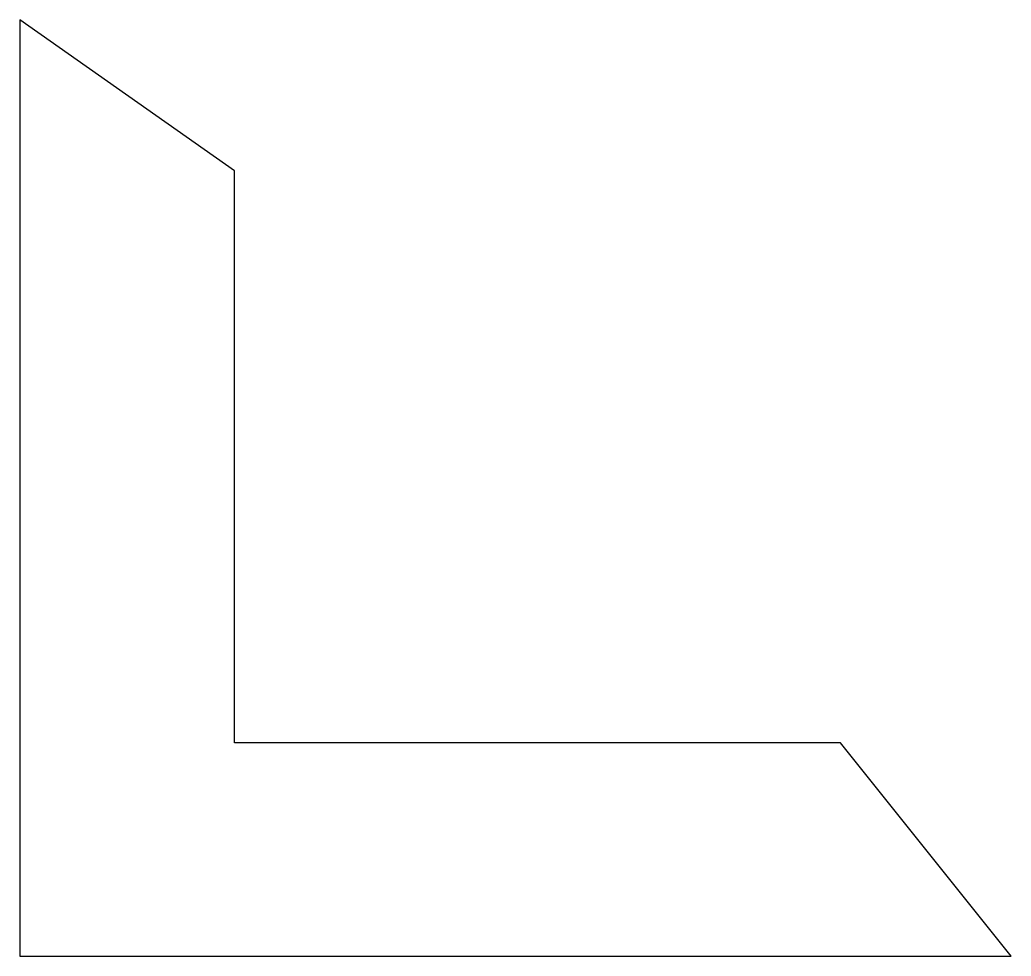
# Model space of a CAD drawing. Header units: centimetres. Extents: x -7.3 to 7.3, y -6.9 to 6.9.
import ezdxf

# ---------------------------------------------------------------- set-up
doc = ezdxf.new("R2010")
doc.units = ezdxf.units.CM
doc.header["$MEASUREMENT"] = 0
doc.layers.add('Camada 1', color=7, linetype='Continuous')

msp = doc.modelspace()

# ---------------------------------------------------------------- linework, layer by layer
at = {"layer": 'Camada 1'}
msp.add_open_spline([(7.26178, -6.85836), (7.26178, -6.85836), (-7.26178, -6.85836), (-7.26178, -6.85836), (-7.26178, -6.85836), (-7.26178, -6.85836), (-7.26178, 6.85836), (-7.26178, 6.85836), (-7.26178, 6.85836), (-7.26178, 6.85836), (-4.11496, 4.64845), (-4.11496, 4.64845), (-4.11496, 4.64845), (-4.11496, 4.64845), (-4.11496, -3.73389), (-4.11496, -3.73389), (-4.11496, -3.73389), (-4.11496, -3.73389), (4.76049, -3.73389), (4.76049, -3.73389), (4.76049, -3.73389), (4.76049, -3.73389), (7.26178, -6.85836), (7.26178, -6.85836)], degree=3, knots=[0, 0, 0, 0, 0.14285714, 0.14285714, 0.14285714, 0.14285714, 0.28571429, 0.28571429, 0.28571429, 0.28571429, 0.42857143, 0.42857143, 0.42857143, 0.42857143, 0.57142857, 0.57142857, 0.57142857, 0.57142857, 0.71428571, 0.71428571, 0.71428571, 0.71428571, 1, 1, 1, 1], dxfattribs=at)

doc.saveas('drawing.dxf')
